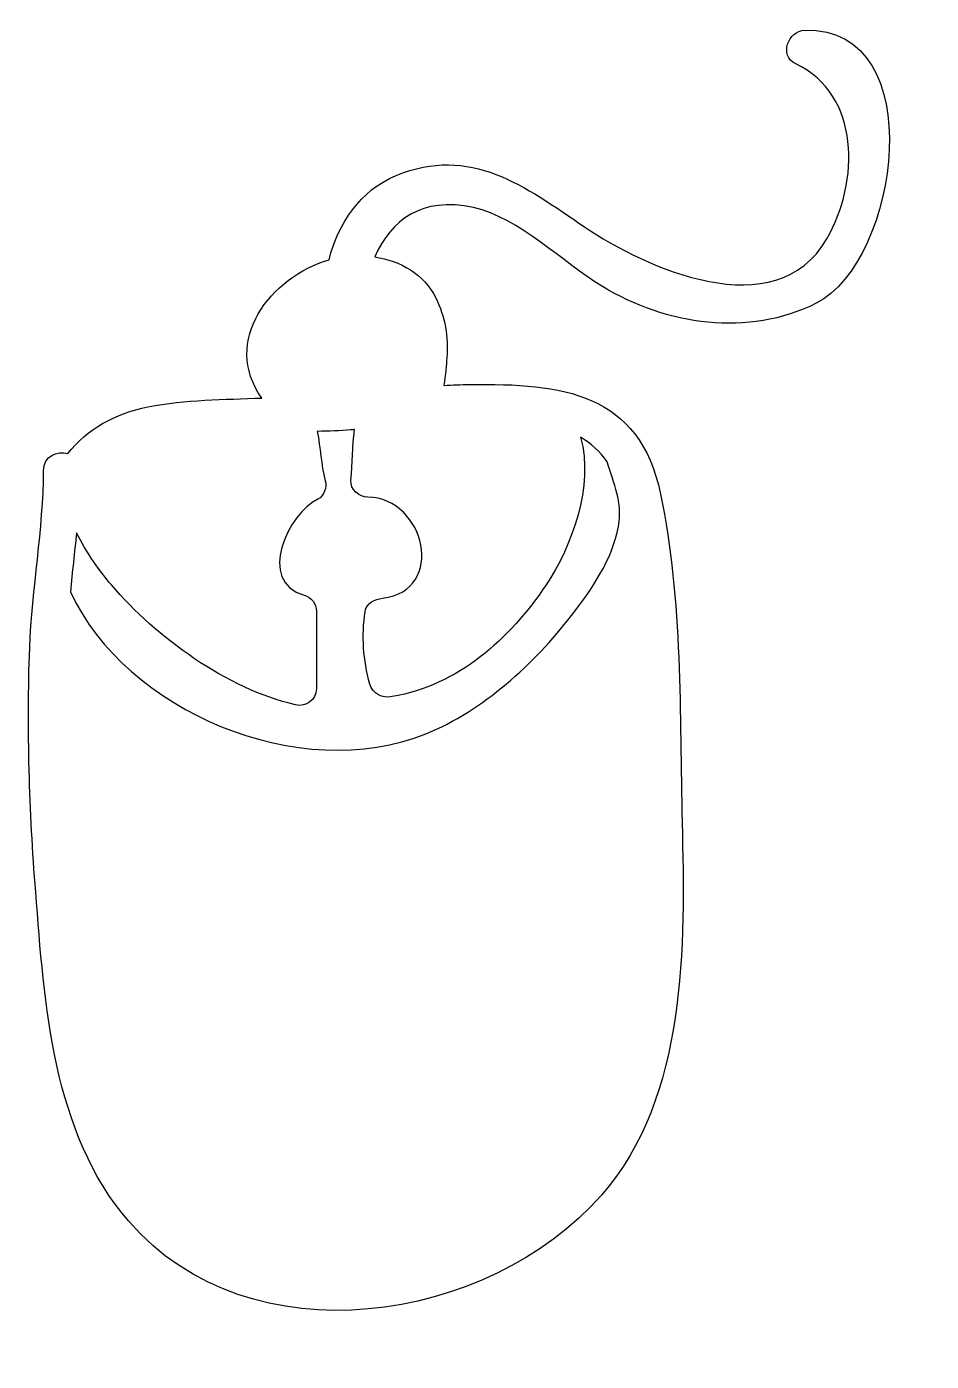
# Model space of a CAD drawing. Header units: centimetres. Extents: x -1.71 to 1.87, y -2.7 to 2.59.
import ezdxf

# ---------------------------------------------------------------- set-up
doc = ezdxf.new("R2010")
doc.units = ezdxf.units.CM
doc.header["$MEASUREMENT"] = 0
doc.layers.add('Layer 1', color=7, linetype='Continuous')

msp = doc.modelspace()

# ---------------------------------------------------------------- linework, layer by layer
at = {"layer": 'Layer 1'}
for points in [[(1.36798, 2.57575), (1.30138, 2.57392), (1.26432, 2.4746), (1.33186, 2.44243), (1.33186, 2.44243), (1.58869, 2.32003), (1.58517, 1.97422), (1.455, 1.74925), (1.455, 1.74925), (1.25146, 1.39746), (0.73512, 1.63355), (0.49554, 1.79643), (0.49554, 1.79643), (0.25845, 1.95759), (0.04294, 2.12221), (-0.25114, 1.9995), (-0.25114, 1.9995), (-0.39412, 1.93984), (-0.48038, 1.81006), (-0.51628, 1.66597), (-0.51628, 1.66597), (-0.74716, 1.59916), (-0.94459, 1.34471), (-0.7824, 1.11789), (-0.7824, 1.11789), (-0.93337, 1.11257), (-1.08363, 1.11186), (-1.23362, 1.08273), (-1.23362, 1.08273), (-1.3653, 1.05717), (-1.47471, 0.99499), (-1.55086, 0.89789), (-1.55086, 0.89789), (-1.59314, 0.91051), (-1.6473, 0.88836), (-1.6473, 0.83106), (-1.6473, 0.83106), (-1.6473, 0.5991), (-1.6935, 0.3614), (-1.70204, 0.12822), (-1.70204, 0.12822), (-1.71384, -0.1942), (-1.70352, -0.51736), (-1.67828, -0.83891), (-1.67828, -0.83891), (-1.64349, -1.28182), (-1.61243, -1.79329), (-1.30982, -2.14389), (-1.30982, -2.14389), (-0.83095, -2.69872), (0.11665, -2.54984), (0.56208, -2.04049), (0.56208, -2.04049), (0.90286, -1.65079), (0.89336, -1.04899), (0.8817, -0.56356), (0.8817, -0.56356), (0.87143, -0.13639), (0.88421, 0.31724), (0.79656, 0.73679), (0.79656, 0.73679), (0.71218, 1.1406), (0.40619, 1.17653), (0.04025, 1.17182), (0.04025, 1.17182), (0.00615, 1.1714), (-0.02791, 1.16954), (-0.06199, 1.16814), (-0.06199, 1.16814), (-0.05456, 1.20889), (-0.05246, 1.25056), (-0.04998, 1.27733), (-0.04998, 1.27733), (-0.04236, 1.35922), (-0.05757, 1.44156), (-0.09372, 1.51511), (-0.09372, 1.51511), (-0.1401, 1.60946), (-0.23525, 1.6619), (-0.33547, 1.67754), (-0.33547, 1.67754), (-0.27231, 1.82221), (-0.14812, 1.91789), (0.05524, 1.87254), (0.05524, 1.87254), (0.23926, 1.8315), (0.40735, 1.65603), (0.56583, 1.56004), (0.56583, 1.56004), (0.81814, 1.40727), (1.14471, 1.35859), (1.41229, 1.49352), (1.41229, 1.49352), (1.74363, 1.66066), (1.86854, 2.58948), (1.36798, 2.57575)], [(-0.30517, 0.32493), (-0.33388, 0.32154), (-0.36854, 0.30609), (-0.37349, 0.27291), (-0.37349, 0.27291), (-0.38831, 0.17364), (-0.38153, 0.08191), (-0.35515, -0.01501), (-0.35515, -0.01501), (-0.34414, -0.05546), (-0.30528, -0.07179), (-0.26686, -0.06515), (-0.26686, -0.06515), (-0.00331, -0.01943), (0.1977, 0.1616), (0.34306, 0.37768), (0.34306, 0.37768), (0.44635, 0.53122), (0.53218, 0.76987), (0.4798, 0.96241), (0.4798, 0.96241), (0.52184, 0.93796), (0.55693, 0.9055), (0.58484, 0.86533), (0.58484, 0.86533), (0.61154, 0.77426), (0.64662, 0.71036), (0.62932, 0.60927), (0.62932, 0.60927), (0.60707, 0.47941), (0.52227, 0.35802), (0.44353, 0.25613), (0.44353, 0.25613), (0.29626, 0.0655), (0.09277, -0.12077), (-0.13268, -0.2125), (-0.13268, -0.2125), (-0.6302, -0.41499), (-1.32383, -0.12265), (-1.5405, 0.35077), (-1.5405, 0.35077), (-1.53341, 0.42856), (-1.52444, 0.5065), (-1.51671, 0.58434), (-1.51671, 0.58434), (-1.477, 0.5038), (-1.42178, 0.42898), (-1.37839, 0.37786), (-1.37839, 0.37786), (-1.20019, 0.16791), (-0.92085, -0.03423), (-0.64957, -0.09776), (-0.64957, -0.09776), (-0.60829, -0.10742), (-0.56625, -0.07837), (-0.56636, -0.03437), (-0.56636, -0.03437), (-0.56665, 0.06821), (-0.56692, 0.17076), (-0.56636, 0.27334), (-0.56636, 0.27334), (-0.5662, 0.3026), (-0.58655, 0.32896), (-0.61462, 0.33673), (-0.61462, 0.33673), (-0.80483, 0.38946), (-0.67907, 0.66214), (-0.56107, 0.71765), (-0.56107, 0.71765), (-0.53525, 0.72979), (-0.52427, 0.76451), (-0.53144, 0.79049), (-0.53144, 0.79049), (-0.54917, 0.85468), (-0.5497, 0.92111), (-0.56324, 0.98602), (-0.56324, 0.98602), (-0.51644, 0.98679), (-0.47196, 0.98835), (-0.43105, 0.99181), (-0.43105, 0.99181), (-0.4261, 0.99223), (-0.42086, 0.99274), (-0.41576, 0.99321), (-0.41576, 0.99321), (-0.42436, 0.9268), (-0.42394, 0.86079), (-0.42997, 0.7926), (-0.42997, 0.7926), (-0.43322, 0.75572), (-0.39695, 0.726), (-0.36287, 0.7255), (-0.36287, 0.7255), (-0.13594, 0.72202), (-0.04916, 0.35512), (-0.30517, 0.32493)]]:
    msp.add_open_spline(points, degree=3, knots=[0, 0, 0, 0, 0.04, 0.04, 0.04, 0.04, 0.08, 0.08, 0.08, 0.08, 0.12, 0.12, 0.12, 0.12, 0.16, 0.16, 0.16, 0.16, 0.2, 0.2, 0.2, 0.2, 0.24, 0.24, 0.24, 0.24, 0.28, 0.28, 0.28, 0.28, 0.32, 0.32, 0.32, 0.32, 0.36, 0.36, 0.36, 0.36, 0.4, 0.4, 0.4, 0.4, 0.44, 0.44, 0.44, 0.44, 0.48, 0.48, 0.48, 0.48, 0.52, 0.52, 0.52, 0.52, 0.56, 0.56, 0.56, 0.56, 0.6, 0.6, 0.6, 0.6, 0.64, 0.64, 0.64, 0.64, 0.68, 0.68, 0.68, 0.68, 0.72, 0.72, 0.72, 0.72, 0.76, 0.76, 0.76, 0.76, 0.8, 0.8, 0.8, 0.8, 0.84, 0.84, 0.84, 0.84, 0.88, 0.88, 0.88, 0.88, 0.92, 0.92, 0.92, 0.92, 1, 1, 1, 1], dxfattribs=at)

doc.saveas('drawing.dxf')
